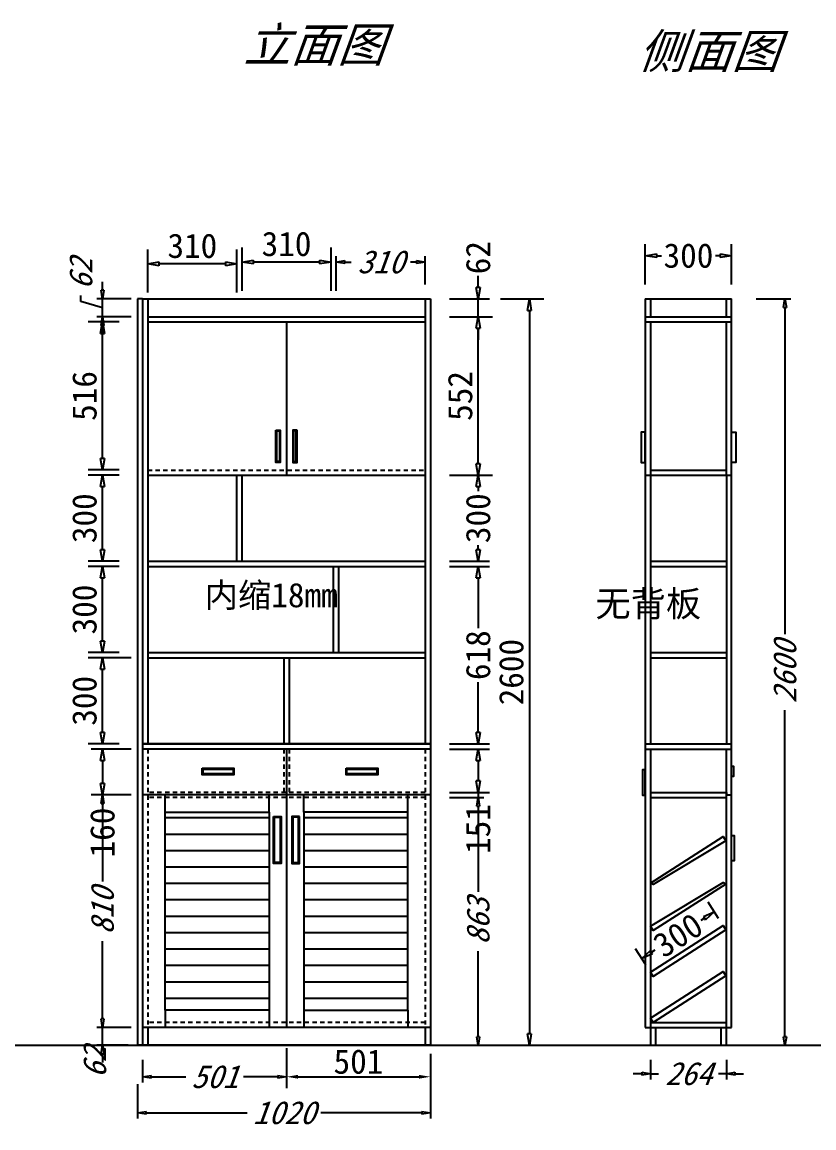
# Model space of a CAD drawing. Header units: millimetres. Extents: x 366509 to 398313, y -1245498 to -1202747.
# Drawn here: x 387181 to 389938, y -1225288 to -1221437 of the extents above; entities that cross this region are included whole.
import ezdxf

# ---------------------------------------------------------------- set-up
doc = ezdxf.new("R2010")
doc.units = ezdxf.units.MM
doc.header["$LTSCALE"] = 20
doc.linetypes.add('JIS_02_0.7', pattern=[1.35, 0.75, -0.6])
doc.layers.get('Defpoints').update_dxf_attribs({"color": 250})
doc.styles.get("Standard").update_dxf_attribs({"font": 'SimSun.ttf', "height": 85})
doc.styles.add('text', font='SimSun.ttf', dxfattribs={"height": 85})
doc.styles.add('汉字', font='SimSun.ttf', dxfattribs={"oblique": 20, "height": 80})
doc.dimstyles.new('200', dxfattribs={"dimtxt": 90, "dimasz": 40, "dimexe": 50, "dimexo": 100, "dimgap": 20, "dimtad": 1, "dimdec": 0, "dimtxsty": 'Standard', "dimblk": 'CLOSEDBLANK', "dimcen": 100, "dimdle": 50, "dimclrd": 256, "dimclre": 256, "dimclrt": 256, "dimadec": 0, "dimazin": 0, "dimtfac": 1, "dimtdec": 0, "dimtmove": 2, "dimatfit": 3, "dimldrblk": 'CLOSEDBLANK', "dimfxl": 100, "dimfxlon": 1, "dimlwd": 25, "dimlwe": 25, "dimarcsym": 0})
doc.dimstyles.new('ISO-25', dxfattribs={"dimtxt": 2.5, "dimasz": 2.5, "dimexe": 1.25, "dimexo": 0.625, "dimtad": 1, "dimtxsty": 'Standard', "dimcen": 2.5, "dimadec": 0, "dimazin": 0, "dimtfac": 1, "dimtmove": 0, "dimatfit": 3, "dimfxl": 1, "dimarcsym": 0})
doc.dimstyles.get("Standard").update_dxf_attribs({"dimtxt": 0.18, "dimasz": 0.18, "dimexe": 0.18, "dimexo": 0.0625, "dimgap": 0.09, "dimtad": 0, "dimtih": 1, "dimtoh": 1, "dimdec": 4, "dimzin": 0, "dimdsep": 46, "dimtxsty": 'Standard', "dimcen": 0.09, "dimadec": 0, "dimazin": 0, "dimtfac": 1, "dimtdec": 4, "dimtofl": 0, "dimtmove": 0, "dimatfit": 3, "dimfxl": 1, "dimtolj": 1, "dimtzin": 0, "dimarcsym": 0})
doc.dimstyles.new('周文晶', dxfattribs={"dimtxt": 70, "dimasz": 40, "dimexe": 40, "dimexo": 30, "dimgap": 10, "dimtad": 0, "dimdec": 0, "dimtxsty": 'Standard', "dimblk": 'CLOSEDBLANK', "dimcen": 200, "dimclrd": 256, "dimclre": 256, "dimadec": 0, "dimazin": 0, "dimtfac": 1, "dimtdec": 0, "dimtmove": 0, "dimatfit": 3, "dimldrblk": 'CLOSEDBLANK', "dimfxl": 100, "dimfxlon": 1, "dimarcsym": 0})

# ---------------------------------------------------------------- blocks, each defined once
blk = doc.blocks.new('_ClosedBlank')
at = {"color": 0, "linetype": 'ByBlock', "lineweight": -2}
for p, q in [((-1, 0.167), (0, 0)), ((-1, 0.167), (-1, -0.167)), ((0, 0), (-1, -0.167))]:
    blk.add_line(p, q, dxfattribs=at)
blk = doc.blocks.new('*D957')
at = {"lineweight": 25, "transparency": 16777216}
for p, q in [((387460.6, -1224908.8), (387460.6, -1224878.8)), ((387560.6, -1224938.8), (387440.6, -1224938.8)), ((387460.6, -1225000.8), (387460.6, -1224938.8)), ((387550.4, -1225000.8), (387440.6, -1225000.8)), ((387460.6, -1225030.8), (387460.6, -1225060.8))]:
    blk.add_line(p, q, dxfattribs=at)
at = {"layer": 'Defpoints', "color": 0, "transparency": 16777216}
for p in [(387460.6, -1224938.8), (387618.4, -1224938.8), (387600.4, -1225000.8)]:
    blk.add_point(p, dxfattribs=at)
at = {"lineweight": 25, "transparency": 16777216, "xscale": 30, "yscale": 30, "zscale": 30}
for p, rotation in [((387460.6, -1224938.8), 270), ((387460.6, -1225000.8), 90)]:
    blk.add_blockref('_ClosedBlank', p, dxfattribs=dict(at, rotation=rotation))
at = {"lineweight": -3, "transparency": 16777216, "insert": (387434, -1225060.8), "char_height": 80, "attachment_point": 5, "rotation": 90, "style": '汉字'}
blk.add_mtext('62', dxfattribs=at)
blk = doc.blocks.new('*D958')
at = {"lineweight": 25, "transparency": 16777216}
for p, q in [((387560.6, -1224128.8), (387440.6, -1224128.8)), ((387460.6, -1224158.8), (387460.6, -1224429.7)), ((387460.6, -1224908.8), (387460.6, -1224638)), ((387560.6, -1224938.8), (387440.6, -1224938.8))]:
    blk.add_line(p, q, dxfattribs=at)
at = {"layer": 'Defpoints', "color": 0, "transparency": 16777216}
for p in [(387460.6, -1224128.8), (387618.4, -1224128.8), (387618.4, -1224938.8)]:
    blk.add_point(p, dxfattribs=at)
at = {"lineweight": 25, "transparency": 16777216, "xscale": 30, "yscale": 30, "zscale": 30}
for p, rotation in [((387460.6, -1224128.8), 90), ((387460.6, -1224938.8), 270)]:
    blk.add_blockref('_ClosedBlank', p, dxfattribs=dict(at, rotation=rotation))
at = {"lineweight": -3, "transparency": 16777216, "insert": (387460.6, -1224533.8), "char_height": 80, "attachment_point": 5, "rotation": 90, "style": '汉字'}
blk.add_mtext('810', dxfattribs=at)
blk = doc.blocks.new('*D993')
at = {"lineweight": 25, "transparency": 16777216}
for p, q in [((388274.4, -1222372.3), (388274.4, -1222252.3)), ((388584.4, -1222350.9), (388584.4, -1222252.3)), ((388304.4, -1222272.3), (388326.1, -1222272.3)), ((388554.4, -1222272.3), (388532.7, -1222272.3))]:
    blk.add_line(p, q, dxfattribs=at)
at = {"layer": 'Defpoints', "color": 0, "transparency": 16777216}
for p in [(388584.4, -1222272.3), (388584.4, -1222400.9), (388274.4, -1223014.8)]:
    blk.add_point(p, dxfattribs=at)
at = {"lineweight": 25, "transparency": 16777216, "xscale": 30, "yscale": 30, "zscale": 30, "rotation": 180}
blk.add_blockref('_ClosedBlank', (388274.4, -1222272.3), dxfattribs=at)
at = {"lineweight": 25, "transparency": 16777216, "xscale": 30, "yscale": 30, "zscale": 30}
blk.add_blockref('_ClosedBlank', (388584.4, -1222272.3), dxfattribs=at)
at = {"lineweight": -3, "transparency": 16777216, "insert": (388429.4, -1222272.3), "char_height": 80, "attachment_point": 5, "style": '汉字'}
blk.add_mtext('310', dxfattribs=at)
blk = doc.blocks.new('*D959')
at = {"lineweight": 25, "transparency": 16777216}
for p, q in [((387582.4, -1225135.9), (387582.4, -1225255.9)), ((388602.4, -1225135.9), (388602.4, -1225255.9)), ((387612.4, -1225235.9), (387963.8, -1225235.9)), ((388572.4, -1225235.9), (388221, -1225235.9))]:
    blk.add_line(p, q, dxfattribs=at)
at = {"layer": 'Defpoints', "color": 0, "transparency": 16777216}
for p in [(387582.4, -1225000.8), (388602.4, -1225000.8), (388602.4, -1225235.9)]:
    blk.add_point(p, dxfattribs=at)
at = {"lineweight": 25, "transparency": 16777216, "xscale": 30, "yscale": 30, "zscale": 30, "rotation": 180}
blk.add_blockref('_ClosedBlank', (387582.4, -1225235.9), dxfattribs=at)
at = {"lineweight": 25, "transparency": 16777216, "xscale": 30, "yscale": 30, "zscale": 30}
blk.add_blockref('_ClosedBlank', (388602.4, -1225235.9), dxfattribs=at)
at = {"lineweight": -3, "transparency": 16777216, "insert": (388092.4, -1225235.9), "char_height": 80, "attachment_point": 5, "style": '汉字'}
blk.add_mtext('1020', dxfattribs=at)
blk = doc.blocks.new('*D994')
at = {"lineweight": 25, "transparency": 16777216}
for p, q in [((389368.8, -1225050.8), (389368.8, -1225119.8)), ((389633.2, -1225050.8), (389633.2, -1225119.8)), ((389338.8, -1225099.8), (389308.8, -1225099.8)), ((389368.8, -1225099.8), (389396.4, -1225099.8)), ((389633.2, -1225099.8), (389605.6, -1225099.8)), ((389663.2, -1225099.8), (389693.2, -1225099.8))]:
    blk.add_line(p, q, dxfattribs=at)
at = {"layer": 'Defpoints', "color": 0, "transparency": 16777216}
for p in [(389368.8, -1225000.8), (389633.2, -1225000.8), (389633.2, -1225099.8)]:
    blk.add_point(p, dxfattribs=at)
at = {"lineweight": 25, "transparency": 16777216, "xscale": 30, "yscale": 30, "zscale": 30}
blk.add_blockref('_ClosedBlank', (389368.8, -1225099.8), dxfattribs=at)
at = {"lineweight": 25, "transparency": 16777216, "xscale": 30, "yscale": 30, "zscale": 30, "rotation": 180}
blk.add_blockref('_ClosedBlank', (389633.2, -1225099.8), dxfattribs=at)
at = {"lineweight": -3, "transparency": 16777216, "insert": (389501, -1225099.8), "char_height": 80, "attachment_point": 5, "style": '汉字'}
blk.add_mtext('264', dxfattribs=at)
blk = doc.blocks.new('*D995')
at = {"lineweight": 25, "transparency": 16777216}
for p, q in [((389737.1, -1222400.8), (389857.1, -1222400.8)), ((389837.1, -1222430.8), (389837.1, -1223568.7)), ((389837.1, -1224970.8), (389837.1, -1223833)), ((389737.1, -1225000.8), (389857.1, -1225000.8))]:
    blk.add_line(p, q, dxfattribs=at)
at = {"layer": 'Defpoints', "color": 0, "transparency": 16777216}
for p in [(389651.2, -1222400.8), (389651.2, -1225000.8), (389837.1, -1225000.8)]:
    blk.add_point(p, dxfattribs=at)
at = {"lineweight": 25, "transparency": 16777216, "xscale": 30, "yscale": 30, "zscale": 30}
for p, rotation in [((389837.1, -1222400.8), 90), ((389837.1, -1225000.8), 270)]:
    blk.add_blockref('_ClosedBlank', p, dxfattribs=dict(at, rotation=rotation))
at = {"lineweight": -3, "transparency": 16777216, "insert": (389837.1, -1223700.8), "char_height": 80, "attachment_point": 5, "rotation": 90, "style": '汉字'}
blk.add_mtext('2600', dxfattribs=at)
blk = doc.blocks.new('*D960')
at = {"lineweight": 25, "transparency": 16777216}
for p, q in [((388668.8, -1224137.8), (388788.8, -1224137.8)), ((388768.8, -1224167.8), (388768.8, -1224465.8)), ((388768.8, -1224970.8), (388768.8, -1224672.8)), ((388668.8, -1225000.8), (388788.8, -1225000.8))]:
    blk.add_line(p, q, dxfattribs=at)
at = {"layer": 'Defpoints', "color": 0, "transparency": 16777216}
for p in [(388584.4, -1224137.8), (388584.4, -1225000.8), (388768.8, -1225000.8)]:
    blk.add_point(p, dxfattribs=at)
at = {"lineweight": 25, "transparency": 16777216, "xscale": 30, "yscale": 30, "zscale": 30}
for p, rotation in [((388768.8, -1224137.8), 90), ((388768.8, -1225000.8), 270)]:
    blk.add_blockref('_ClosedBlank', p, dxfattribs=dict(at, rotation=rotation))
at = {"lineweight": -3, "transparency": 16777216, "insert": (388768.8, -1224569.3), "char_height": 80, "attachment_point": 5, "rotation": 90, "style": '汉字'}
blk.add_mtext('863', dxfattribs=at)
blk = doc.blocks.new('*D996')
at = {"lineweight": 25, "transparency": 16777216}
for p, q in [((387460.6, -1222370.9), (387460.6, -1222340.9)), ((387385.6, -1222409.4), (387385.6, -1222389.4)), ((387460.6, -1222431.9), (387385.6, -1222409.4)), ((387560.6, -1222400.9), (387440.6, -1222400.9)), ((387460.6, -1222462.9), (387460.6, -1222400.9)), ((387460.6, -1222462.9), (387460.6, -1222400.9)), ((387560.6, -1222462.9), (387440.6, -1222462.9)), ((387460.6, -1222492.9), (387460.6, -1222522.9))]:
    blk.add_line(p, q, dxfattribs=at)
at = {"layer": 'Defpoints', "color": 0, "transparency": 16777216}
for p in [(387460.6, -1222400.9), (387618.4, -1222400.9), (387618.4, -1222462.9)]:
    blk.add_point(p, dxfattribs=at)
at = {"lineweight": 25, "transparency": 16777216, "xscale": 30, "yscale": 30, "zscale": 30}
for p, rotation in [((387460.6, -1222400.9), 270), ((387460.6, -1222462.9), 90)]:
    blk.add_blockref('_ClosedBlank', p, dxfattribs=dict(at, rotation=rotation))
at = {"lineweight": -3, "transparency": 16777216, "insert": (387385.6, -1222314.6), "char_height": 80, "attachment_point": 5, "rotation": 90, "style": '汉字'}
blk.add_mtext('62', dxfattribs=at)
blk = doc.blocks.new('*D961')
at = {"lineweight": 25, "transparency": 16777216}
for p, q in [((388101.4, -1225010.4), (388101.4, -1225130.4)), ((387600.4, -1225050.8), (387600.4, -1225130.4)), ((387630.4, -1225110.4), (387750.5, -1225110.4)), ((388071.4, -1225110.4), (387951.3, -1225110.4))]:
    blk.add_line(p, q, dxfattribs=at)
at = {"layer": 'Defpoints', "color": 0, "transparency": 16777216}
for p in [(388101.4, -1224938.8), (387600.4, -1225000.8), (387600.4, -1225110.4)]:
    blk.add_point(p, dxfattribs=at)
at = {"lineweight": 25, "transparency": 16777216, "xscale": 30, "yscale": 30, "zscale": 30, "rotation": 180}
blk.add_blockref('_ClosedBlank', (387600.4, -1225110.4), dxfattribs=at)
at = {"lineweight": 25, "transparency": 16777216, "xscale": 30, "yscale": 30, "zscale": 30}
blk.add_blockref('_ClosedBlank', (388101.4, -1225110.4), dxfattribs=at)
at = {"lineweight": -3, "transparency": 16777216, "insert": (387850.9, -1225110.4), "char_height": 80, "attachment_point": 5, "style": '汉字'}
blk.add_mtext('501', dxfattribs=at)
blk = doc.blocks.new('*D962')
at = {"lineweight": 25, "transparency": 16777216}
for p, q in [((388847, -1222400.9), (388997, -1222400.9)), ((388947, -1222440.9), (388947, -1224960.8)), ((388847, -1225000.8), (388997, -1225000.8))]:
    blk.add_line(p, q, dxfattribs=at)
at = {"layer": 'Defpoints', "color": 0, "transparency": 16777216}
for p in [(388440.4, -1222400.9), (388440.4, -1225000.8), (388947, -1225000.8)]:
    blk.add_point(p, dxfattribs=at)
at = {"lineweight": 25, "transparency": 16777216, "xscale": 40, "yscale": 40, "zscale": 40}
for p, rotation in [((388947, -1222400.9), 90), ((388947, -1225000.8), 270)]:
    blk.add_blockref('_ClosedBlank', p, dxfattribs=dict(at, rotation=rotation))
at = {"lineweight": -3, "transparency": 16777216, "insert": (388884.5, -1223700.9), "char_height": 85, "attachment_point": 5, "rotation": 90}
blk.add_mtext('2600', dxfattribs=at)
blk = doc.blocks.new('*D997')
at = {"lineweight": 25, "transparency": 16777216}
for p, q in [((387946.4, -1222372.3), (387946.4, -1222222.3)), ((388256.4, -1222372.3), (388256.4, -1222222.3)), ((388216.4, -1222272.3), (387986.4, -1222272.3))]:
    blk.add_line(p, q, dxfattribs=at)
at = {"layer": 'Defpoints', "color": 0, "transparency": 16777216}
for p in [(387946.4, -1222272.3), (388256.4, -1223014.8), (387946.4, -1223332.8)]:
    blk.add_point(p, dxfattribs=at)
at = {"lineweight": 25, "transparency": 16777216, "xscale": 40, "yscale": 40, "zscale": 40, "rotation": 180}
blk.add_blockref('_ClosedBlank', (387946.4, -1222272.3), dxfattribs=at)
at = {"lineweight": 25, "transparency": 16777216, "xscale": 40, "yscale": 40, "zscale": 40}
blk.add_blockref('_ClosedBlank', (388256.4, -1222272.3), dxfattribs=at)
at = {"lineweight": -3, "transparency": 16777216, "insert": (388101.4, -1222209.8), "char_height": 85, "attachment_point": 5}
blk.add_mtext('310', dxfattribs=at)
blk = doc.blocks.new('*D998')
at = {"lineweight": 25, "transparency": 16777216}
for p, q in [((387618.4, -1222378.9), (387618.4, -1222228.9)), ((387928.4, -1222378.9), (387928.4, -1222228.9)), ((387888.4, -1222278.9), (387658.4, -1222278.9))]:
    blk.add_line(p, q, dxfattribs=at)
at = {"layer": 'Defpoints', "color": 0, "transparency": 16777216}
for p in [(387618.4, -1222278.9), (387928.4, -1223014.8), (387618.4, -1223473.8)]:
    blk.add_point(p, dxfattribs=at)
at = {"lineweight": 25, "transparency": 16777216, "xscale": 40, "yscale": 40, "zscale": 40, "rotation": 180}
blk.add_blockref('_ClosedBlank', (387618.4, -1222278.9), dxfattribs=at)
at = {"lineweight": 25, "transparency": 16777216, "xscale": 40, "yscale": 40, "zscale": 40}
blk.add_blockref('_ClosedBlank', (387928.4, -1222278.9), dxfattribs=at)
at = {"lineweight": -3, "transparency": 16777216, "insert": (387773.4, -1222216.4), "char_height": 85, "attachment_point": 5}
blk.add_mtext('310', dxfattribs=at)
blk = doc.blocks.new('*D963')
at = {"lineweight": 25, "transparency": 16777216}
for p, q in [((387560.6, -1223650.8), (387410.6, -1223650.8)), ((387460.6, -1223910.8), (387460.6, -1223690.8)), ((387518.4, -1223950.8), (387410.6, -1223950.8))]:
    blk.add_line(p, q, dxfattribs=at)
at = {"layer": 'Defpoints', "color": 0, "transparency": 16777216}
for p in [(387460.6, -1223650.8), (387928.4, -1223650.8), (387618.4, -1223950.8)]:
    blk.add_point(p, dxfattribs=at)
at = {"lineweight": 25, "transparency": 16777216, "xscale": 40, "yscale": 40, "zscale": 40}
for p, rotation in [((387460.6, -1223650.8), 90), ((387460.6, -1223950.8), 270)]:
    blk.add_blockref('_ClosedBlank', p, dxfattribs=dict(at, rotation=rotation))
at = {"lineweight": -3, "transparency": 16777216, "insert": (387398.1, -1223800.8), "char_height": 85, "attachment_point": 5, "rotation": 90}
blk.add_mtext('300', dxfattribs=at)
blk = doc.blocks.new('*D999')
at = {"lineweight": 25, "transparency": 16777216}
for p, q in [((387518.4, -1223332.8), (387410.6, -1223332.8)), ((387460.6, -1223592.8), (387460.6, -1223372.8)), ((387518.4, -1223632.8), (387410.6, -1223632.8))]:
    blk.add_line(p, q, dxfattribs=at)
at = {"layer": 'Defpoints', "color": 0, "transparency": 16777216}
for p in [(387460.6, -1223332.8), (387618.4, -1223332.8), (387618.4, -1223632.8)]:
    blk.add_point(p, dxfattribs=at)
at = {"lineweight": 25, "transparency": 16777216, "xscale": 40, "yscale": 40, "zscale": 40}
for p, rotation in [((387460.6, -1223332.8), 90), ((387460.6, -1223632.8), 270)]:
    blk.add_blockref('_ClosedBlank', p, dxfattribs=dict(at, rotation=rotation))
at = {"lineweight": -3, "transparency": 16777216, "insert": (387398.1, -1223482.8), "char_height": 85, "attachment_point": 5, "rotation": 90}
blk.add_mtext('300', dxfattribs=at)
blk = doc.blocks.new('*D1000')
at = {"lineweight": 25, "transparency": 16777216}
for p, q in [((387518.4, -1223014.8), (387410.6, -1223014.8)), ((387460.6, -1223274.8), (387460.6, -1223054.8)), ((387518.4, -1223314.8), (387410.6, -1223314.8))]:
    blk.add_line(p, q, dxfattribs=at)
at = {"layer": 'Defpoints', "color": 0, "transparency": 16777216}
for p in [(387460.6, -1223014.8), (387618.4, -1223014.8), (387618.4, -1223314.8)]:
    blk.add_point(p, dxfattribs=at)
at = {"lineweight": 25, "transparency": 16777216, "xscale": 40, "yscale": 40, "zscale": 40}
for p, rotation in [((387460.6, -1223014.8), 90), ((387460.6, -1223314.8), 270)]:
    blk.add_blockref('_ClosedBlank', p, dxfattribs=dict(at, rotation=rotation))
at = {"lineweight": -3, "transparency": 16777216, "insert": (387398.1, -1223164.8), "char_height": 85, "attachment_point": 5, "rotation": 90}
blk.add_mtext('300', dxfattribs=at)
blk = doc.blocks.new('*D1001')
at = {"lineweight": 25, "transparency": 16777216}
for p, q in [((387518.4, -1222480.9), (387410.6, -1222480.9)), ((387460.6, -1222956.8), (387460.6, -1222520.9)), ((387518.4, -1222996.8), (387410.6, -1222996.8))]:
    blk.add_line(p, q, dxfattribs=at)
at = {"layer": 'Defpoints', "color": 0, "transparency": 16777216}
for p in [(387460.6, -1222480.9), (387618.4, -1222480.9), (387618.4, -1222996.8)]:
    blk.add_point(p, dxfattribs=at)
at = {"lineweight": 25, "transparency": 16777216, "xscale": 40, "yscale": 40, "zscale": 40}
for p, rotation in [((387460.6, -1222480.9), 90), ((387460.6, -1222996.8), 270)]:
    blk.add_blockref('_ClosedBlank', p, dxfattribs=dict(at, rotation=rotation))
at = {"lineweight": -3, "transparency": 16777216, "insert": (387398.1, -1222738.9), "char_height": 85, "attachment_point": 5, "rotation": 90}
blk.add_mtext('516', dxfattribs=at)
blk = doc.blocks.new('*D964')
at = {"lineweight": 25, "transparency": 16777216}
for p, q in [((388684.4, -1222462.9), (388818.8, -1222462.9)), ((388768.8, -1222974.8), (388768.8, -1222502.9)), ((388684.4, -1223014.8), (388818.8, -1223014.8))]:
    blk.add_line(p, q, dxfattribs=at)
at = {"layer": 'Defpoints', "color": 0, "transparency": 16777216}
for p in [(388584.4, -1222462.9), (388768.8, -1222462.9), (388584.4, -1223014.8)]:
    blk.add_point(p, dxfattribs=at)
at = {"lineweight": 25, "transparency": 16777216, "xscale": 40, "yscale": 40, "zscale": 40}
for p, rotation in [((388768.8, -1222462.9), 90), ((388768.8, -1223014.8), 270)]:
    blk.add_blockref('_ClosedBlank', p, dxfattribs=dict(at, rotation=rotation))
at = {"lineweight": -3, "transparency": 16777216, "insert": (388706.3, -1222738.9), "char_height": 85, "attachment_point": 5, "rotation": 90}
blk.add_mtext('552', dxfattribs=at)
blk = doc.blocks.new('*D965')
at = {"color": 0, "lineweight": -2, "transparency": 16777216}
for p, q in [((388101.4, -1225010.4), (388101.4, -1225150.4)), ((388602.4, -1225030.8), (388602.4, -1225150.4)), ((388141.4, -1225110.4), (388562.4, -1225110.4))]:
    blk.add_line(p, q, dxfattribs=at)
at = {"color": 0, "transparency": 16777216}
for points in [[(388141.4, -1225103.7), (388141.4, -1225117), (388101.4, -1225110.4)], [(388562.4, -1225103.7), (388562.4, -1225117), (388602.4, -1225110.4)]]:
    blk.add_solid(points, dxfattribs=at)
at = {"layer": 'Defpoints', "color": 0, "transparency": 16777216}
for p in [(388101.4, -1224938.8), (388602.4, -1225000.8), (388602.4, -1225110.4)]:
    blk.add_point(p, dxfattribs=at)
at = {"color": 0, "lineweight": -3, "transparency": 16777216, "insert": (388351.9, -1225057.9), "char_height": 85, "attachment_point": 5}
blk.add_mtext('501', dxfattribs=at)
blk = doc.blocks.new('*D966')
at = {"lineweight": -2, "transparency": 16777216}
for p, q in [((389350.8, -1222350.4), (389350.8, -1222210.4)), ((389651.2, -1222350.4), (389651.2, -1222210.4)), ((389390.8, -1222250.4), (389407, -1222250.4)), ((389611.2, -1222250.4), (389595.1, -1222250.4))]:
    blk.add_line(p, q, dxfattribs=at)
at = {"layer": 'Defpoints', "color": 0, "transparency": 16777216}
for p in [(389651.2, -1222250.4), (389350.8, -1222400.8), (389651.2, -1222400.8)]:
    blk.add_point(p, dxfattribs=at)
at = {"lineweight": -2, "transparency": 16777216, "xscale": 40, "yscale": 40, "zscale": 40, "rotation": 180}
blk.add_blockref('_ClosedBlank', (389350.8, -1222250.4), dxfattribs=at)
at = {"lineweight": -2, "transparency": 16777216, "xscale": 40, "yscale": 40, "zscale": 40}
blk.add_blockref('_ClosedBlank', (389651.2, -1222250.4), dxfattribs=at)
at = {"color": 0, "transparency": 16777216, "insert": (389501, -1222250.4), "char_height": 85, "attachment_point": 5}
blk.add_mtext('300', dxfattribs=at)
blk = doc.blocks.new('*D967')
at = {"lineweight": -2, "transparency": 16777216}
for p, q in [((388768.8, -1222360.9), (388768.8, -1222320.9)), ((388668.8, -1222400.9), (388808.8, -1222400.9)), ((388768.8, -1222462.9), (388768.8, -1222400.9)), ((388668.8, -1222462.9), (388808.8, -1222462.9)), ((388768.8, -1222502.9), (388768.8, -1222542.9))]:
    blk.add_line(p, q, dxfattribs=at)
at = {"layer": 'Defpoints', "color": 0, "transparency": 16777216}
for p in [(388584.4, -1222400.9), (388768.8, -1222400.9), (388584.4, -1222462.9)]:
    blk.add_point(p, dxfattribs=at)
at = {"lineweight": -2, "transparency": 16777216, "xscale": 40, "yscale": 40, "zscale": 40}
for p, rotation in [((388768.8, -1222400.9), 270), ((388768.8, -1222462.9), 90)]:
    blk.add_blockref('_ClosedBlank', p, dxfattribs=dict(at, rotation=rotation))
at = {"color": 0, "transparency": 16777216, "insert": (388768.8, -1222257.1), "char_height": 85, "attachment_point": 5, "rotation": 90}
blk.add_mtext('62', dxfattribs=at)
blk = doc.blocks.new('*D968')
at = {"lineweight": -2, "transparency": 16777216}
for p, q in [((388668.8, -1223014.8), (388808.8, -1223014.8)), ((388768.8, -1223054.8), (388768.8, -1223070.8)), ((388768.8, -1223274.8), (388768.8, -1223258.9)), ((388668.8, -1223314.8), (388808.8, -1223314.8))]:
    blk.add_line(p, q, dxfattribs=at)
at = {"layer": 'Defpoints', "color": 0, "transparency": 16777216}
for p in [(388584.4, -1223014.8), (388584.4, -1223314.8), (388768.8, -1223314.8)]:
    blk.add_point(p, dxfattribs=at)
at = {"lineweight": -2, "transparency": 16777216, "xscale": 40, "yscale": 40, "zscale": 40}
for p, rotation in [((388768.8, -1223014.8), 90), ((388768.8, -1223314.8), 270)]:
    blk.add_blockref('_ClosedBlank', p, dxfattribs=dict(at, rotation=rotation))
at = {"color": 0, "transparency": 16777216, "insert": (388768.8, -1223164.8), "char_height": 85, "attachment_point": 5, "rotation": 90}
blk.add_mtext('300', dxfattribs=at)
blk = doc.blocks.new('*D969')
at = {"lineweight": -2, "transparency": 16777216}
for p, q in [((389605.2, -1224558.5), (389569.4, -1224502.6)), ((389557.3, -1224557.9), (389543.9, -1224566.5)), ((389352.6, -1224720.4), (389316.8, -1224664.5)), ((389372.1, -1224676.6), (389385.5, -1224668))]:
    blk.add_line(p, q, dxfattribs=at)
at = {"layer": 'Defpoints', "color": 0, "transparency": 16777216}
for p in [(389591, -1224536.3), (389621.4, -1224583.8), (389368.8, -1224745.7)]:
    blk.add_point(p, dxfattribs=at)
at = {"lineweight": -2, "transparency": 16777216, "xscale": 40, "yscale": 40, "zscale": 40}
for p, rotation in [((389591, -1224536.3), 32.65196531528703), ((389338.4, -1224698.1), 212.651965315287)]:
    blk.add_blockref('_ClosedBlank', p, dxfattribs=dict(at, rotation=rotation))
at = {"color": 0, "transparency": 16777216, "insert": (389464.7, -1224617.2), "char_height": 85, "attachment_point": 5, "rotation": 32.652}
blk.add_mtext('300', dxfattribs=at)
blk = doc.blocks.new('*D970')
at = {"lineweight": -2, "transparency": 16777216}
for p, q in [((387560.6, -1223968.8), (387420.6, -1223968.8)), ((387460.6, -1224008.8), (387460.6, -1224088.8)), ((387560.6, -1224128.8), (387420.6, -1224128.8)), ((387460.6, -1224128.8), (387460.6, -1224168.8))]:
    blk.add_line(p, q, dxfattribs=at)
at = {"layer": 'Defpoints', "color": 0, "transparency": 16777216}
for p in [(387460.6, -1223968.8), (387600.4, -1223968.8), (387600.4, -1224128.8)]:
    blk.add_point(p, dxfattribs=at)
at = {"lineweight": -2, "transparency": 16777216, "xscale": 40, "yscale": 40, "zscale": 40}
for p, rotation in [((387460.6, -1223968.8), 90), ((387460.6, -1224128.8), 270)]:
    blk.add_blockref('_ClosedBlank', p, dxfattribs=dict(at, rotation=rotation))
at = {"color": 0, "transparency": 16777216, "insert": (387460.6, -1224259.6), "char_height": 85, "attachment_point": 5, "rotation": 90}
blk.add_mtext('160', dxfattribs=at)
blk = doc.blocks.new('*D971')
at = {"lineweight": -2, "transparency": 16777216}
for p, q in [((388668.8, -1223968.8), (388808.8, -1223968.8)), ((388768.8, -1224008.8), (388768.8, -1224079.8)), ((388668.8, -1224119.8), (388808.8, -1224119.8)), ((388768.8, -1224119.8), (388768.8, -1224159.8))]:
    blk.add_line(p, q, dxfattribs=at)
at = {"layer": 'Defpoints', "color": 0, "transparency": 16777216}
for p in [(388584.4, -1223968.8), (388768.8, -1223968.8), (388584.4, -1224119.8)]:
    blk.add_point(p, dxfattribs=at)
at = {"lineweight": -2, "transparency": 16777216, "xscale": 40, "yscale": 40, "zscale": 40}
for p, rotation in [((388768.8, -1223968.8), 90), ((388768.8, -1224119.8), 270)]:
    blk.add_blockref('_ClosedBlank', p, dxfattribs=dict(at, rotation=rotation))
at = {"color": 0, "transparency": 16777216, "insert": (388768.8, -1224247.5), "char_height": 85, "attachment_point": 5, "rotation": 90}
blk.add_mtext('151', dxfattribs=at)
blk = doc.blocks.new('*D972')
at = {"lineweight": -2, "transparency": 16777216}
for p, q in [((388668.8, -1223332.8), (388808.8, -1223332.8)), ((388768.8, -1223372.8), (388768.8, -1223547.5)), ((388768.8, -1223910.8), (388768.8, -1223736.1)), ((388668.8, -1223950.8), (388808.8, -1223950.8))]:
    blk.add_line(p, q, dxfattribs=at)
at = {"layer": 'Defpoints', "color": 0, "transparency": 16777216}
for p in [(388584.4, -1223332.8), (388602.4, -1223950.8), (388768.8, -1223950.8)]:
    blk.add_point(p, dxfattribs=at)
at = {"lineweight": -2, "transparency": 16777216, "xscale": 40, "yscale": 40, "zscale": 40}
for p, rotation in [((388768.8, -1223332.8), 90), ((388768.8, -1223950.8), 270)]:
    blk.add_blockref('_ClosedBlank', p, dxfattribs=dict(at, rotation=rotation))
at = {"color": 0, "transparency": 16777216, "insert": (388768.8, -1223641.8), "char_height": 85, "attachment_point": 5, "rotation": 90}
blk.add_mtext('618', dxfattribs=at)

msp = doc.modelspace()

# ---------------------------------------------------------------- hatches: boundary and pattern name
at = {"lineweight": -3}
h = msp.add_hatch(dxfattribs=at)
h.set_pattern_fill('LINE', color=250, scale=18, style=0)
h.set_pattern_definition([(0, (266681.666, -1216949.606), (0, 57.15), [])])
h.paths.add_polyline_path([(388524.391, -1224188.809), (388161.391, -1224188.809), (388161.391, -1224878.809), (388524.391, -1224878.809)])
h.paths.add_polyline_path([(387678.391, -1224188.809), (387678.391, -1224878.809), (388041.391, -1224878.809), (388041.391, -1224188.809)])

# ---------------------------------------------------------------- linework, layer by layer
for p, q in [((387582.391, -1222400.944), (387582.391, -1225000.809)), ((387600.391, -1222400.944), (387600.391, -1225000.809)), ((387600.391, -1222400.944), (388602.391, -1222400.944)), ((387618.391, -1222400.944), (387618.391, -1223950.809)), ((388328.502, -1222400.944), (388602.391, -1222400.944)), ((388584.391, -1222400.944), (388584.391, -1223950.809)), ((388602.391, -1222400.944), (388602.391, -1225000.809)), ((389350.831, -1222400.809), (389651.219, -1222400.809)), ((389350.831, -1222400.809), (389350.831, -1224938.809)), ((389368.831, -1222400.809), (389368.831, -1222462.809)), ((389368.831, -1222400.809), (389368.831, -1222462.809)), ((389633.219, -1222462.809), (389633.219, -1222400.809)), ((389633.219, -1222462.809), (389633.219, -1222400.809)), ((389651.219, -1224938.809), (389651.219, -1222400.809)), ((387618.391, -1222462.944), (388584.391, -1222462.944)), ((387618.391, -1222480.944), (388584.391, -1222480.944)), ((389350.831, -1222462.809), (389651.219, -1222462.809)), ((389350.831, -1222480.809), (389651.219, -1222480.809)), ((389368.831, -1222480.809), (389368.831, -1223014.809)), ((389633.219, -1223014.809), (389633.219, -1222480.809)), ((389368.831, -1222996.809), (389633.219, -1222996.809)), ((387618.391, -1223014.809), (388584.391, -1223014.809)), ((387928.391, -1223314.809), (387928.391, -1223014.809)), ((387946.391, -1223314.809), (387946.391, -1223014.809)), ((389350.831, -1223014.809), (389651.219, -1223014.809)), ((387618.391, -1223314.809), (388584.391, -1223314.809)), ((387618.391, -1223332.809), (388584.391, -1223332.809)), ((388265.391, -1223632.809), (388265.391, -1223332.809)), ((388283.391, -1223632.809), (388283.391, -1223332.809)), ((389368.831, -1223314.809), (389633.219, -1223314.809)), ((389368.831, -1223332.809), (389633.219, -1223332.809)), ((387618.391, -1223632.809), (388584.391, -1223632.809)), ((387618.391, -1223650.809), (388584.391, -1223650.809)), ((389368.831, -1223632.809), (389633.219, -1223632.809)), ((389368.831, -1223650.809), (389633.219, -1223650.809)), ((388602.391, -1223950.809), (387600.391, -1223950.809)), ((387600.391, -1223950.809), (388602.391, -1223950.809)), ((389350.831, -1223950.809), (389651.219, -1223950.809)), ((388602.391, -1223968.809), (387600.391, -1223968.809)), ((388101.391, -1223968.809), (388101.391, -1224938.809)), ((389350.831, -1223968.809), (389651.219, -1223968.809)), ((389368.831, -1223968.809), (389368.831, -1225000.809)), ((389633.219, -1225000.809), (389633.219, -1223968.809)), ((388602.391, -1224128.809), (387600.391, -1224128.809)), ((387678.391, -1224188.809), (387678.391, -1224128.809)), ((388041.391, -1224188.809), (388041.391, -1224128.809)), ((388161.391, -1224188.809), (388161.391, -1224128.809)), ((388524.391, -1224188.809), (388524.391, -1224128.809)), ((389368.831, -1224119.809), (389633.219, -1224119.809)), ((389368.831, -1224137.809), (389633.219, -1224137.809)), ((387678.391, -1224878.809), (387678.391, -1224938.809)), ((388041.391, -1224878.809), (388041.391, -1224938.809)), ((388161.391, -1224878.809), (388161.391, -1224938.809)), ((388524.391, -1224878.809), (388524.391, -1224938.809)), ((389368.831, -1224920.809), (389633.219, -1224920.809)), ((388602.391, -1224938.809), (387600.391, -1224938.809)), ((388584.391, -1224938.809), (388584.391, -1225000.809)), ((389350.831, -1224938.809), (389651.219, -1224938.809)), ((389386.831, -1224938.809), (389386.831, -1225000.809)), ((389615.219, -1225000.809), (389615.219, -1224938.809)), ((388602.391, -1225000.809), (387600.391, -1225000.809)), ((389368.831, -1225000.809), (389633.219, -1225000.809))]:
    msp.add_line(p, q, dxfattribs=at)
for p, q in [((387600.391, -1222400.944), (387582.391, -1222400.944)), ((388101.391, -1222480.944), (388101.391, -1223014.809)), ((389368.831, -1223014.809), (389368.831, -1223950.809)), ((389633.219, -1223014.809), (389633.219, -1223950.809)), ((388092.391, -1223650.809), (388092.391, -1223950.809)), ((388110.391, -1223650.809), (388110.391, -1223950.809)), ((389633.219, -1224119.809), (389633.219, -1224128.809)), ((389633.219, -1224128.809), (389651.219, -1224128.809)), ((387618.391, -1224938.809), (387618.391, -1225000.809)), ((366509.141, -1225000.809), (398312.891, -1225000.809)), ((387600.391, -1225000.809), (387582.391, -1225000.809))]:
    msp.add_line(p, q)
at = {"color": 250, "linetype": 'JIS_02_0.7', "lineweight": -3}
for p, q in [((387618.391, -1222996.809), (388584.391, -1222996.809)), ((387618.391, -1223968.809), (387618.391, -1224938.809)), ((388092.391, -1223968.809), (388092.391, -1224119.809)), ((388110.391, -1223968.809), (388110.391, -1224119.809)), ((388584.391, -1223968.809), (388584.391, -1224938.809)), ((388584.391, -1224119.809), (387618.391, -1224119.809)), ((388584.391, -1224137.809), (387618.391, -1224137.809)), ((388584.391, -1224920.809), (387618.391, -1224920.809))]:
    msp.add_line(p, q, dxfattribs=at)
for points in [[(388064.578, -1222857.781), (388079.758, -1222857.781), (388079.758, -1222970.344), (388064.578, -1222970.344)], [(388067.578, -1222860.781), (388076.758, -1222860.781), (388076.758, -1222967.344), (388067.578, -1222967.344)], [(388138.203, -1222857.781), (388123.023, -1222857.781), (388123.023, -1222970.344), (388138.203, -1222970.344)], [(388135.203, -1222860.781), (388126.023, -1222860.781), (388126.023, -1222967.344), (388135.203, -1222967.344)], [(389350.831, -1222864.766), (389336.094, -1222864.766), (389336.094, -1222970.586), (389350.831, -1222970.586)], [(389651.219, -1222864.766), (389665.956, -1222864.766), (389665.956, -1222970.586), (389651.219, -1222970.586)], [(387807.703, -1224035.867), (387918.313, -1224035.867), (387918.313, -1224058.273), (387807.703, -1224058.273)], [(388308.703, -1224035.867), (388419.313, -1224035.867), (388419.313, -1224058.273), (388308.703, -1224058.273)], [(389651.219, -1224028.047), (389658.477, -1224028.047), (389658.477, -1224064.57), (389651.219, -1224064.57)], [(387810.703, -1224038.867), (387915.313, -1224038.867), (387915.313, -1224055.273), (387810.703, -1224055.273)], [(388311.703, -1224038.867), (388416.313, -1224038.867), (388416.313, -1224055.273), (388311.703, -1224055.273)], [(389350.831, -1224041.613), (389341.502, -1224041.613), (389341.502, -1224129.191), (389350.831, -1224129.191)], [(389651.219, -1224270.441), (389660.548, -1224270.441), (389660.548, -1224358.019), (389651.219, -1224358.019)]]:
    msp.add_lwpolyline(points, close=True)
at = {"lineweight": -3}
for points in [[(387678.391, -1224188.809), (388041.391, -1224188.809), (388041.391, -1224878.809), (387678.391, -1224878.809)], [(388524.391, -1224188.809), (388161.391, -1224188.809), (388161.391, -1224878.809), (388524.391, -1224878.809)], [(388056.095, -1224203.63), (388082.662, -1224203.63), (388082.662, -1224367.142), (388056.095, -1224367.142)], [(388059.095, -1224206.63), (388079.662, -1224206.63), (388079.662, -1224364.142), (388059.095, -1224364.142)], [(388146.686, -1224203.63), (388120.119, -1224203.63), (388120.119, -1224367.142), (388146.686, -1224367.142)], [(388143.686, -1224206.63), (388123.119, -1224206.63), (388123.119, -1224364.142), (388143.686, -1224364.142)]]:
    msp.add_lwpolyline(points, close=True, dxfattribs=at)
for points in [[(389368.831, -1224435.654), (389621.42, -1224273.794), (389631.132, -1224288.949), (389378.543, -1224440.809), (389368.831, -1224435.654)], [(389368.831, -1224585.654), (389621.42, -1224433.794), (389631.132, -1224438.949), (389378.543, -1224600.809), (389368.831, -1224585.654)], [(389368.831, -1224745.654), (389621.42, -1224583.794), (389631.132, -1224598.949), (389378.543, -1224760.809), (389368.831, -1224745.654)], [(389368.831, -1224905.654), (389621.42, -1224743.794), (389631.132, -1224758.949), (389378.543, -1224920.809), (389368.831, -1224905.654)]]:
    msp.add_lwpolyline(points)

# ---------------------------------------------------------------- texts
at = {"color": 0, "char_height": 120, "width": 1293.93172, "attachment_point": 1, "style": '汉字'}
for s, insert in [('立面图', (387951.408, -1221455.165)), ('侧面图', (389324.549, -1221477.79))]:
    msp.add_mtext(s, dxfattribs=dict(at, insert=insert))
at = {"insert": (387816.563, -1223389.961), "char_height": 85, "width": 635.82031, "attachment_point": 1, "style": 'text'}
msp.add_mtext('内缩18mm', dxfattribs=at)
at = {"lineweight": -3, "insert": (389177.094, -1223417.432), "char_height": 90, "width": 545.64139, "attachment_point": 1}
msp.add_mtext('无背板', dxfattribs=at)

# ---------------------------------------------------------------- dimensions: what is measured, and where the dimension line sits
at = {"lineweight": -3}
for base, p1, p2, picture, middle in [((387618.391, -1222278.94), (387928.391, -1223014.809), (387618.391, -1223473.809), '*D998', (387773.391, -1222216.44)), ((387946.391, -1222272.273), (388256.391, -1223014.809), (387946.391, -1223332.809), '*D997', (388101.391, -1222209.773))]:
    dim = msp.add_linear_dim(base=base, p1=p1, p2=p2, dimstyle='200', dxfattribs=at)
    dim.commit()
    dim.dimension.update_dxf_attribs({"geometry": picture, "text_midpoint": middle})
for base, p1, p2, dimstyle, override, picture, middle in [((388584.391, -1222272.273), (388274.391, -1223014.809), (388584.391, -1222400.944), 'Standard', {"dimtxt": 80, "dimasz": 30, "dimexe": 20, "dimexo": 50, "dimgap": 10, "dimtih": 0, "dimtoh": 0, "dimdec": 0, "dimzin": 8, "dimtxsty": '汉字', "dimblk": 'ClosedBlank', "dimcen": 2.5, "dimclrd": 256, "dimclre": 256, "dimclrt": 256, "dimtdec": 0, "dimtofl": 1, "dimtmove": 1, "dimldrblk": 'ClosedBlank', "dimfxl": 100, "dimfxlon": 1, "dimtolj": 0, "dimtzin": 8, "dimlwd": 25, "dimlwe": 25, "dimarcsym": 1}, '*D993', (388429.391, -1222272.273)), ((388602.391, -1225110.353), (388101.391, -1224938.809), (388602.391, -1225000.809), 'ISO-25', {"dimtxt": 70, "dimasz": 40, "dimexe": 40, "dimexo": 30, "dimgap": 10, "dimfxl": 100, "dimfxlon": 1}, '*D965', (388351.891, -1225057.853)), ((388602.391, -1225235.912), (387582.391, -1225000.809), (388602.391, -1225000.809), 'Standard', {"dimtxt": 80, "dimasz": 30, "dimexe": 20, "dimexo": 50, "dimgap": 10, "dimtih": 0, "dimtoh": 0, "dimdec": 0, "dimzin": 8, "dimtxsty": '汉字', "dimblk": 'ClosedBlank', "dimcen": 2.5, "dimclrd": 256, "dimclre": 256, "dimclrt": 256, "dimtdec": 0, "dimtofl": 1, "dimtmove": 1, "dimldrblk": 'ClosedBlank', "dimfxl": 100, "dimfxlon": 1, "dimtolj": 0, "dimtzin": 8, "dimlwd": 25, "dimlwe": 25, "dimarcsym": 1}, '*D959', (388092.391, -1225235.912)), ((389633.219, -1225099.839), (389368.831, -1225000.809), (389633.219, -1225000.809), 'Standard', {"dimtxt": 80, "dimasz": 30, "dimexe": 20, "dimexo": 50, "dimgap": 10, "dimtih": 0, "dimtoh": 0, "dimdec": 0, "dimzin": 8, "dimtxsty": '汉字', "dimblk": 'ClosedBlank', "dimcen": 2.5, "dimclrd": 256, "dimclre": 256, "dimclrt": 256, "dimtdec": 0, "dimtofl": 1, "dimtmove": 1, "dimldrblk": 'ClosedBlank', "dimfxl": 100, "dimfxlon": 1, "dimtolj": 0, "dimtzin": 8, "dimlwd": 25, "dimlwe": 25, "dimarcsym": 1}, '*D994', (389501.025, -1225099.839))]:
    dim = msp.add_linear_dim(base=base, p1=p1, p2=p2, dimstyle=dimstyle, override=override, dxfattribs=at)
    dim.commit()
    dim.dimension.update_dxf_attribs({"geometry": picture, "text_midpoint": middle})
for base, p1, p2, picture, middle in [((388768.754, -1222400.944), (388584.391, -1222462.944), (388584.391, -1222400.944), '*D967', (388768.754, -1222257.111)), ((388768.754, -1223314.809), (388584.391, -1223014.809), (388584.391, -1223314.809), '*D968', (388768.754, -1223164.809)), ((388768.754, -1223950.809), (388584.391, -1223332.809), (388602.391, -1223950.809), '*D972', (388768.754, -1223641.809))]:
    dim = msp.add_linear_dim(base=base, p1=p1, p2=p2, angle=90, dimstyle='周文晶')
    dim.commit()
    dim.dimension.update_dxf_attribs({"geometry": picture, "text_midpoint": middle})
dim = msp.add_linear_dim(base=(389651.219, -1222250.43), p1=(389350.831, -1222400.809), p2=(389651.219, -1222400.809), dimstyle='周文晶')
dim.commit()
dim.dimension.update_dxf_attribs({"geometry": '*D966', "text_midpoint": (389501.025, -1222250.43)})
for base, p1, p2, angle, picture, middle in [((387460.588, -1222400.944), (387618.391, -1222462.944), (387618.391, -1222400.944), 90, '*D996', (387385.588, -1222379.444)), ((389837.116, -1225000.809), (389651.219, -1222400.809), (389651.219, -1225000.809), 90, '*D995', (389837.116, -1223700.809)), ((387460.588, -1224128.809), (387618.391, -1224938.809), (387618.391, -1224128.809), 270, '*D958', (387460.588, -1224533.809)), ((388768.754, -1225000.809), (388584.391, -1224137.809), (388584.391, -1225000.809), 90, '*D960', (388768.754, -1224569.309)), ((387600.391, -1225110.353), (388101.391, -1224938.809), (387600.391, -1225000.809), 180, '*D961', (387850.891, -1225110.353))]:
    dim = msp.add_linear_dim(base=base, p1=p1, p2=p2, angle=angle, dimstyle='Standard', override={"dimtxt": 80, "dimasz": 30, "dimexe": 20, "dimexo": 50, "dimgap": 10, "dimtih": 0, "dimtoh": 0, "dimdec": 0, "dimzin": 8, "dimtxsty": '汉字', "dimblk": 'ClosedBlank', "dimcen": 2.5, "dimclrd": 256, "dimclre": 256, "dimclrt": 256, "dimtdec": 0, "dimtofl": 1, "dimtmove": 1, "dimldrblk": 'ClosedBlank', "dimfxl": 100, "dimfxlon": 1, "dimtolj": 0, "dimtzin": 8, "dimlwd": 25, "dimlwe": 25, "dimarcsym": 1}, dxfattribs=at)
    dim.commit()
    dim.dimension.update_dxf_attribs({"geometry": picture, "text_midpoint": middle})
for base, p1, p2, picture, middle in [((388946.98, -1225000.809), (388440.446, -1222400.944), (388440.446, -1225000.809), '*D962', (388884.48, -1223700.877)), ((387460.588, -1222480.944), (387618.391, -1222996.809), (387618.391, -1222480.944), '*D1001', (387398.088, -1222738.877)), ((388768.754, -1222462.944), (388584.391, -1223014.809), (388584.391, -1222462.944), '*D964', (388706.254, -1222738.877)), ((387460.588, -1223014.809), (387618.391, -1223314.809), (387618.391, -1223014.809), '*D1000', (387398.088, -1223164.809)), ((387460.588, -1223332.809), (387618.391, -1223632.809), (387618.391, -1223332.809), '*D999', (387398.088, -1223482.809)), ((387460.588, -1223650.809), (387618.391, -1223950.809), (387928.391, -1223650.809), '*D963', (387398.088, -1223800.809))]:
    dim = msp.add_linear_dim(base=base, p1=p1, p2=p2, angle=90, dimstyle='200', dxfattribs=at)
    dim.commit()
    dim.dimension.update_dxf_attribs({"geometry": picture, "text_midpoint": middle})
for base, p1, p2, picture, middle in [((387460.588, -1223968.809), (387600.391, -1224128.809), (387600.391, -1223968.809), '*D970', (387460.588, -1224259.559)), ((388768.754, -1223968.809), (388584.391, -1224119.809), (388584.391, -1223968.809), '*D971', (388768.754, -1224247.49))]:
    dim = msp.add_linear_dim(base=base, p1=p1, p2=p2, angle=90, dimstyle='周文晶')
    dim.commit()
    dim.dimension.update_dxf_attribs({"geometry": picture, "text_midpoint": middle, "dimtype": 128})
dim = msp.add_aligned_dim(p1=(389368.831, -1224745.654), p2=(389621.42, -1224583.794), distance=56.422, dimstyle='周文晶')
dim.commit()
dim.dimension.update_dxf_attribs({"geometry": '*D969', "text_midpoint": (389464.684, -1224617.219)})
dim = msp.add_linear_dim(base=(387460.588, -1224938.809), p1=(387600.391, -1225000.809), p2=(387618.391, -1224938.809), angle=270, dimstyle='Standard', override={"dimtxt": 80, "dimasz": 30, "dimexe": 20, "dimexo": 50, "dimgap": 10, "dimtih": 0, "dimtoh": 0, "dimdec": 0, "dimzin": 8, "dimtxsty": '汉字', "dimblk": 'ClosedBlank', "dimcen": 2.5, "dimclrd": 256, "dimclre": 256, "dimclrt": 256, "dimtdec": 0, "dimtofl": 1, "dimtmove": 1, "dimldrblk": 'ClosedBlank', "dimfxl": 100, "dimfxlon": 1, "dimtolj": 0, "dimtzin": 8, "dimlwd": 25, "dimlwe": 25, "dimarcsym": 1}, dxfattribs=at)
dim.commit()
dim.dimension.update_dxf_attribs({"geometry": '*D957', "text_midpoint": (387434.028, -1225060.809), "dimtype": 128})

doc.saveas('drawing.dxf')
